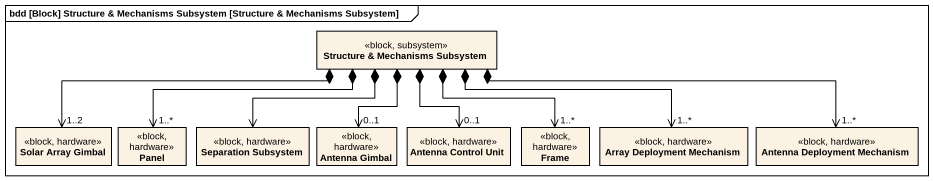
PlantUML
@startuml
mainframe bdd [Block] Structure & Mechanisms Subsystem [Structure & Mechanisms Subsystem]
hide circle
hide empty members
class "Structure & Mechanisms Subsystem" as Structure_Mechanisms <<block, subsystem>>
class "Solar Array Gimbal" as Solar_Array_Gimbal <<block, hardware>>
class Panel <<block, hardware>>
class "Separation Subsystem" as Separation_Subsystem <<block, hardware>>
class "Antenna Gimbal" as Antenna_Gimbal <<block, hardware>>
class "Antenna Control Unit" as Antenna_Control_Unit <<block, hardware>>
class "Frame" as Frame_ <<block, hardware>>
class "Array Deployment Mechanism" as Array_Deployment_Mechanism <<block, hardware>>
class "Antenna Deployment Mechanism" as Antenna_Deployment_Mechanism <<block, hardware>>
Structure_Mechanisms *-left-> "1..2" Solar_Array_Gimbal
Structure_Mechanisms *-left-> "1..*" Panel
Structure_Mechanisms *--> Separation_Subsystem
Structure_Mechanisms *--> "0..1" Antenna_Gimbal
Structure_Mechanisms *--> "0..1" Antenna_Control_Unit
Structure_Mechanisms *--> "1..*" Frame_
Structure_Mechanisms *-right-> "1..*" Array_Deployment_Mechanism
Structure_Mechanisms *-right-> "1..*" Antenna_Deployment_Mechanism
@enduml
